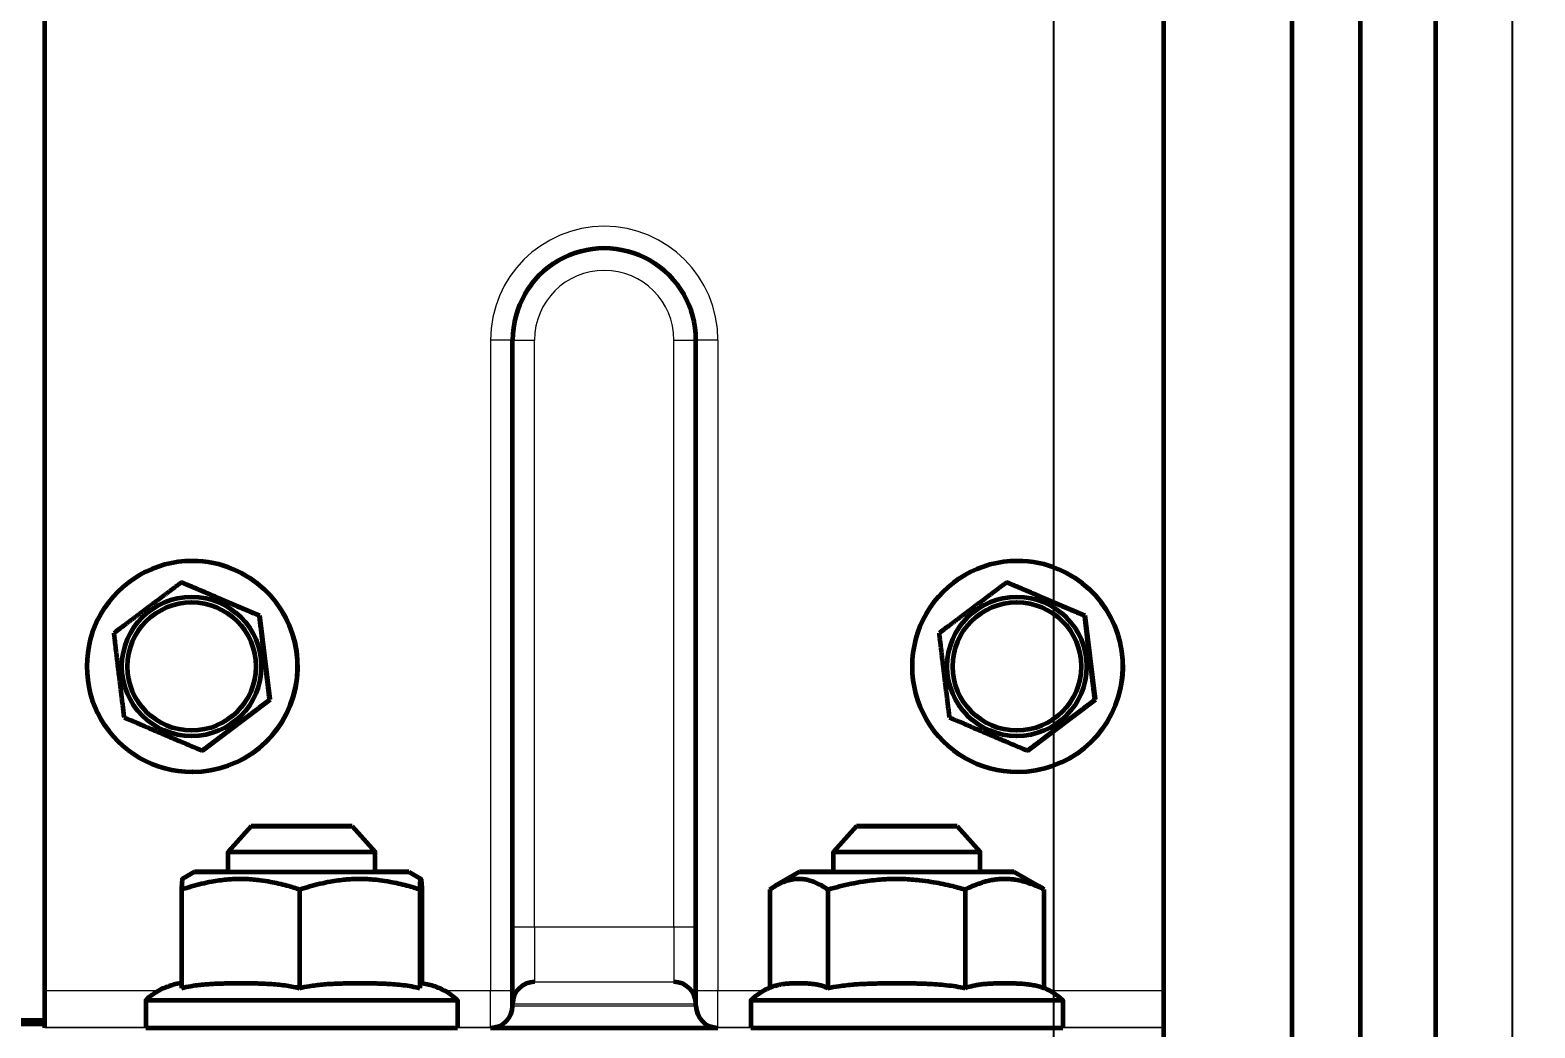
# Model space of a CAD drawing. Header units: millimetres. Extents: x 0 to 840, y 0 to 594.
# Drawn here: x 228.48 to 233.95, y 414.71 to 418.34 of the extents above; entities that cross this region are included whole.
import ezdxf

# ---------------------------------------------------------------- set-up
doc = ezdxf.new("R2010")
doc.units = ezdxf.units.MM
doc.linetypes.add('K5LT_BASIC', pattern=[0])
doc.linetypes.add('K5LT_THIN', pattern=[0])
doc.layers.add('Системный слой', color=7, linetype='Continuous')
doc.styles.add('KDIMTEXTSTYLE', font='GOST_AU.SHX', dxfattribs={"width": 0.96, "oblique": 15, "height": 5})
doc.dimstyles.new('KDIMSTYLE (0.07)', dxfattribs={"dimtxt": 5, "dimasz": 1, "dimexe": 2, "dimexo": 0, "dimgap": 1, "dimtad": 1, "dimlfac": 15, "dimtxsty": 'KDIMTEXTSTYLE', "dimsah": 1, "dimcen": 0, "dimdle": 1, "dimadec": 0, "dimazin": 0, "dimtfac": 0.667, "dimtmove": 0, "dimatfit": 3, "dimfxl": 1, "dimtvp": 1, "dimtolj": 1, "dimtzin": 0, "dimarcsym": 0})

# ---------------------------------------------------------------- blocks, each defined once
blk = doc.blocks.new('KDIMARROW_01')
at = {"layer": 'Системный слой'}
blk.add_hatch(color=0, dxfattribs=at).paths.add_polyline_path([(0, 0), (-5, 0.6583), (-4.5, 0), (-5, -0.6583)])
at = {"layer": 'Системный слой', "color": 0, "linetype": 'K5LT_THIN', "lineweight": 18}
for p, q in [((-4.5, 0), (-5, 0.6583)), ((-5, 0.6583), (0, 0)), ((0, 0), (-5, -0.6583)), ((-5, -0.6583), (-4.5, 0)), ((0, 0), (-1, 0))]:
    blk.add_line(p, q, dxfattribs=at)
blk = doc.blocks.new('KDIMARROW_02')
at = {"layer": 'Системный слой'}
blk.add_hatch(color=0, dxfattribs=at).paths.add_polyline_path([(4.5, 0), (5, 0.6583), (0, 0), (5, -0.6583)])
at = {"layer": 'Системный слой', "color": 0, "linetype": 'K5LT_THIN', "lineweight": 18}
for p, q in [((5, 0.6583), (0, 0)), ((4.5, 0), (5, 0.6583)), ((0, 0), (-1, 0)), ((0, 0), (5, -0.6583)), ((0, 0), (7, 0)), ((5, -0.6583), (4.5, 0))]:
    blk.add_line(p, q, dxfattribs=at)

msp = doc.modelspace()

# ---------------------------------------------------------------- linework, layer by layer
at = {"layer": 'Системный слой', "color": 5, "linetype": 'K5LT_BASIC', "lineweight": 60, "true_color": 0x0000ff}
for p, q in [((233.06929, 445.75139), (233.06929, 413.77201)), ((233.31772, 445.75139), (233.31772, 413.77201)), ((233.59245, 413.73968), (233.59245, 445.75139)), ((228.53595, 414.84445), (228.53595, 419.55763)), ((232.60262, 419.55763), (232.60262, 414.84445)), ((230.23595, 415.07775), (230.23595, 417.21108)), ((230.90262, 415.07775), (230.90262, 417.21108)), ((229.0719, 416.40763), (229.07144, 416.40763)), ((232.0719, 416.40763), (232.07144, 416.40763)), ((229.03422, 416.32996), (229.03234, 416.32996)), ((229.31753, 416.20936), (229.03422, 416.32996)), ((232.03422, 416.32996), (232.03234, 416.32996)), ((232.31753, 416.20936), (232.03422, 416.32996)), ((229.31753, 416.20936), (229.31565, 416.20936)), ((229.35475, 415.9037), (229.31753, 416.20936)), ((232.31753, 416.20936), (232.31565, 416.20936)), ((232.35475, 415.9037), (232.31753, 416.20936)), ((229.10866, 415.71864), (229.35475, 415.9037)), ((229.35475, 415.9037), (229.35287, 415.9037)), ((232.10866, 415.71864), (232.35475, 415.9037)), ((232.35475, 415.9037), (232.35287, 415.9037)), ((229.10866, 415.71864), (229.10678, 415.71864)), ((232.10866, 415.71864), (232.10678, 415.71864)), ((229.0719, 415.64097), (229.07144, 415.64097)), ((232.0719, 415.64097), (232.07144, 415.64097)), ((229.28595, 415.44411), (229.20262, 415.35077)), ((229.65262, 415.44411), (229.73595, 415.35077)), ((231.48595, 415.44411), (231.40262, 415.35077)), ((231.85262, 415.44411), (231.93595, 415.35077)), ((229.20262, 415.2774), (229.20262, 415.35077)), ((229.73595, 415.2774), (229.73595, 415.35077)), ((231.40262, 415.2774), (231.40262, 415.35077)), ((231.93595, 415.2774), (231.93595, 415.35077)), ((229.07929, 415.27744), (229.03591, 415.2524)), ((229.85929, 415.27744), (229.90267, 415.25239)), ((231.27929, 415.27744), (231.19086, 415.22639)), ((232.05929, 415.27744), (232.14739, 415.22657)), ((229.03227, 415.21362), (229.03227, 414.85507)), ((229.46182, 415.21351), (229.46182, 414.85496)), ((229.89884, 415.21361), (229.89884, 414.85506)), ((229.9063, 415.21382), (229.9063, 414.8727)), ((231.17079, 415.21374), (231.17079, 414.85598)), ((231.38253, 415.21355), (231.38253, 414.855)), ((231.88102, 415.21353), (231.88102, 414.85498)), ((232.16778, 415.2137), (232.16778, 414.85515)), ((230.23595, 414.79763), (230.23595, 415.07775)), ((230.90262, 414.79763), (230.90262, 415.07775)), ((230.31595, 414.8773), (230.31595, 414.87763)), ((230.82262, 414.8773), (230.82262, 414.87763)), ((228.53595, 414.71106), (228.53595, 414.84445)), ((232.60262, 414.84445), (232.60262, 414.71106)), ((228.90262, 414.81077), (228.90262, 414.71077)), ((230.03595, 414.81077), (230.03595, 414.71077)), ((230.23595, 414.79064), (230.23595, 414.7973)), ((230.90262, 414.79064), (230.90262, 414.7973)), ((231.10262, 414.81077), (231.10262, 414.71077)), ((232.23595, 414.81077), (232.23595, 414.71077)), ((148.73595, 414.73771), (228.53595, 414.73771)), ((148.73595, 414.72526), (228.53595, 414.72526)), ((228.53595, 414.71017), (228.53595, 414.71106)), ((230.15595, 414.71106), (230.15595, 414.71064)), ((230.98262, 414.71106), (230.98262, 414.71064)), ((232.60262, 414.71106), (232.60262, 414.71017)), ((232.60262, 414.71017), (232.60262, 413.61684))]:
    msp.add_line(p, q, dxfattribs=at)
at = {"layer": 'Системный слой', "color": 7, "linetype": 'K5LT_THIN', "lineweight": 18}
for p, q in [((230.15595, 417.21112), (230.15595, 414.84445)), ((230.31595, 415.07772), (230.31595, 417.21105)), ((230.82262, 415.07772), (230.82262, 417.21105)), ((230.98262, 417.21112), (230.98262, 414.84445)), ((230.31595, 415.07772), (230.82262, 415.07772)), ((230.31595, 415.07772), (230.31595, 414.87763)), ((230.82262, 415.07772), (230.82262, 414.87763)), ((230.31595, 414.87763), (230.82262, 414.87763)), ((228.94764, 414.84445), (228.53595, 414.84445)), ((230.15595, 414.84445), (229.99093, 414.84445)), ((230.15595, 414.71106), (230.15595, 414.84445)), ((230.98262, 414.71106), (230.98262, 414.84445)), ((231.14764, 414.84445), (230.98262, 414.84445)), ((232.60262, 414.84445), (232.19093, 414.84445)), ((228.90262, 414.71106), (228.53595, 414.71106)), ((232.60262, 414.71017), (228.53595, 414.71017)), ((230.15595, 414.71106), (230.03595, 414.71106)), ((231.10262, 414.71106), (230.98262, 414.71106)), ((232.60262, 414.71106), (232.23595, 414.71106))]:
    msp.add_line(p, q, dxfattribs=at)
for centre, major_axis, ratio, start_param, end_param in [((230.56929, 417.21112), (-0.41333, 0), 0.9999999, 3.1415927, 6.2831853), ((230.56929, 417.21105), (-0.25333, 0), 0.9999999, 3.1415927, 6.2831853), ((230.15595, 417.21108), (-0.08, 0), 0.000411, 3.1415927, 4.712389), ((230.31595, 417.21108), (0.08, 0), 0.000411, 3.1415927, 4.712389), ((230.82262, 417.21108), (0.08, 0), 0.000411, 4.712389, 6.2831853), ((230.98262, 417.21108), (-0.08, 0), 0.000411, 4.712389, 6.2831853), ((230.31595, 415.07775), (0.08, 0), 0.000411, 3.1415927, 4.712389), ((230.82262, 415.07775), (0.08, 0), 0.000411, 4.712389, 6.2831853), ((230.56929, 414.8773), (-0.25333, 0), 0.000411, 0, 3.1415927), ((230.15595, 414.84442), (-0.08, 0), 0.000411, 3.1415927, 4.712389), ((230.98262, 414.84442), (-0.08, 0), 0.000411, 4.712389, 6.2831853), ((230.56929, 414.7973), (-0.33333, 0), 0.000411, 0, 3.1415927), ((230.56929, 414.79064), (0.33333, 0), 0.000411, 3.1415927, 6.2831853)]:
    msp.add_ellipse(centre, major_axis=major_axis, ratio=ratio, start_param=start_param, end_param=end_param, dxfattribs=at)
at = {"layer": 'Системный слой', "color": 5, "linetype": 'K5LT_BASIC', "lineweight": 60, "true_color": 0x0000ff}
for centre, major_axis, ratio, start_param, end_param in [((230.56929, 417.21108), (0.33333, 0), 0.9999999, 0, 3.1415927), ((229.07144, 416.0243), (0, 0.38333), 0.9999619, 0, 3.1415927), ((229.07144, 416.0243), (0, 0.38333), 0.9999619, 5.8807575, 6.2831853), ((229.0719, 416.0243), (0, 0.38333), 0.9999619, 5.8807575, 6.2831853), ((232.07144, 416.0243), (0, 0.38333), 0.9999619, 0, 3.1415927), ((232.07144, 416.0243), (0, 0.38333), 0.9999619, 5.8807575, 6.2831853), ((232.0719, 416.0243), (0, 0.38333), 0.9999619, 5.8807575, 6.2831853), ((229.07144, 416.0243), (0, 0.38333), 0.9999619, 3.1415927, 5.8807575), ((229.0719, 416.0243), (0, 0.38333), 0.9999619, 3.1415927, 5.8807575), ((232.07144, 416.0243), (0, 0.38333), 0.9999619, 3.1415927, 5.8807575), ((232.0719, 416.0243), (0, 0.38333), 0.9999619, 3.1415927, 5.8807575), ((229.46929, 415.44411), (0.18333, 0), 0.000411, 3.1412256, 5.8012175), ((229.46929, 415.44411), (0.18333, 0), 0.000411, 0.000367, 3.1412256), ((229.46929, 415.44411), (0.18333, 0), 0.000411, 5.8012175, 6.2835523), ((231.66929, 415.44411), (-0.18333, 0), 0.000411, 6.2828183, 9.425145), ((231.66929, 415.44411), (-0.18333, 0), 0.000411, -0.3745564, -0.000367), ((231.66929, 415.44411), (-0.18333, 0), 0.000411, 3.1419597, 5.9086289), ((229.46929, 415.35077), (0.26667, 0), 0.000411, 3.1412256, 3.1415927), ((229.46929, 415.35077), (0.26667, 0), 0.000411, 3.1415927, 5.8012175), ((229.46929, 415.35077), (0.26667, 0), 0.000411, 5.8012175, 6.2831853), ((229.46929, 415.35077), (0.26667, 0), 0.000411, 0, 0.000367), ((231.66929, 415.35077), (-0.26667, 0), 0.000411, 6.2828183, 6.2831853), ((231.66929, 415.35077), (-0.26667, 0), 0.000411, 0, 3.1415927), ((231.66929, 415.35077), (-0.26667, 0), 0.000411, 3.1415927, 3.1419597), ((229.46929, 415.27744), (-0.39, 0), 0.000411, 6.2824734, 9.4254899), ((229.46929, 415.27744), (-0.39, 0), 0.000411, -0.8178923, -0.000712), ((229.46929, 415.27744), (0.28833, 0), 0.000411, 2.7514518, 3.1420037), ((229.46929, 415.27744), (0.28833, 0), 0.000411, 3.1420037, 5.2210697), ((229.46929, 415.27744), (0.28833, 0), 0.000411, 5.2210697, 6.2827743), ((229.46929, 415.27744), (-0.39, 0), 0.000411, 3.1423046, 3.959485), ((229.46929, 415.27744), (0.28833, 0), 0.000411, 6.2827743, 6.6733262), ((231.66929, 415.27744), (0.39, 0), 0.000411, 3.1408807, 6.2838973), ((231.66929, 415.27744), (0.39, 0), 0.000411, -3.959485, -3.1423046), ((231.66929, 415.27744), (-0.28833, 0), 0.000411, 5.8930444, 6.2835966), ((231.66929, 415.27744), (-0.28833, 0), 0.000411, 0.0004113, 0.436929), ((231.66929, 415.27744), (-0.28833, 0), 0.000411, 0.436929, 3.1411816), ((231.66929, 415.27744), (0.39, 0), 0.000411, 0.436929, 0.8178923), ((231.66929, 415.27744), (-0.28833, 0), 0.000411, 3.1411816, 3.5317336), ((231.66929, 415.27744), (0.39, 0), 0.000411, 0.000712, 0.436929), ((230.31595, 414.7973), (-0.08, 0), 0.9999999, 4.712389, 6.2831853), ((230.82262, 414.7973), (0.08, 0), 0.9999999, 0, 1.5707963), ((229.46929, 414.81077), (-0.56667, 0), 0.000411, 6.2827577, 6.2831853), ((229.46929, 414.81077), (-0.56667, 0), 0.000411, 0, 0.5086807), ((229.46929, 414.81077), (-0.56667, 0), 0.000411, 0.5086807, 3.1415927), ((229.46929, 414.81077), (-0.56667, 0), 0.000411, 3.1415927, 3.1420203), ((230.15595, 414.79064), (0.08, 0), 0.9999999, 4.712389, 6.2831853), ((230.98262, 414.79064), (-0.08, 0), 0.9999999, 0, 1.5707963), ((231.66929, 414.81077), (-0.56667, 0), 0.000411, 6.2827577, 6.2831853), ((231.66929, 414.81077), (-0.56667, 0), 0.000411, 0, 3.1415927), ((231.66929, 414.81077), (-0.56667, 0), 0.000411, 3.1415927, 3.1420203), ((229.46929, 414.71077), (-0.56667, 0), 0.000411, 0, 0.5086807), ((229.46929, 414.71077), (-0.56667, 0), 0.000411, 0.5086807, 3.1415927), ((230.56929, 414.71064), (0.41333, 0), 0.000411, 3.1415927, 6.2831853), ((231.66929, 414.71077), (-0.56667, 0), 0.000411, 0, 3.1415927)]:
    msp.add_ellipse(centre, major_axis=major_axis, ratio=ratio, start_param=start_param, end_param=end_param, dxfattribs=at)
for centre, major_axis, ratio in [((229.06929, 416.0243), (0, 0.25333), 0.9999619), ((229.06929, 416.0243), (-0.23333, 0), 0.9999999), ((232.06929, 416.0243), (0, 0.25333), 0.9999619), ((232.06929, 416.0243), (-0.23333, 0), 0.9999999)]:
    msp.add_ellipse(centre, major_axis=major_axis, ratio=ratio, dxfattribs=at)
for points, knots in [([(229.03234, 416.32996), (229.03007, 416.32826), (229.02698, 416.32594), (229.02308, 416.32302), (229.02069, 416.32122), (229.01849, 416.31958), (229.01571, 416.31749), (229.01214, 416.31481), (229.00738, 416.31125), (229.00201, 416.30722), (228.99586, 416.3026), (228.9888, 416.2973), (228.98223, 416.29237), (228.9764, 416.288), (228.96987, 416.2831), (228.96098, 416.27642), (228.95161, 416.26939), (228.94267, 416.26267), (228.93449, 416.25652), (228.92514, 416.2495), (228.91368, 416.24089), (228.90264, 416.23258), (228.89211, 416.22466), (228.88387, 416.21846), (228.87547, 416.21213), (228.86687, 416.20566), (228.85815, 416.19909), (228.84934, 416.19246), (228.84047, 416.18578), (228.83153, 416.17904), (228.81947, 416.16995), (228.80432, 416.15853), (228.79228, 416.14944), (228.78625, 416.1449)], [0, 0, 0, 0, 0.0283077, 0.0385454, 0.0484376, 0.0579819, 0.0657177, 0.0828021, 0.1021759, 0.1243243, 0.1488641, 0.177712, 0.210787, 0.2290358, 0.2486532, 0.2901572, 0.3368212, 0.3617545, 0.3979225, 0.4353233, 0.474119, 0.5355355, 0.5679256, 0.6007297, 0.6346196, 0.6692217, 0.7045726, 0.7401289, 0.7762371, 0.8125949, 0.8495524, 0.9242691, 1, 1, 1, 1]), ([(229.17379, 416.26966), (229.16689, 416.2726), (229.15775, 416.27649), (229.14638, 416.28134), (229.13967, 416.28419), (229.13303, 416.28702), (229.1265, 416.28981), (229.12004, 416.29256), (229.11164, 416.29614), (229.10341, 416.29964), (229.09537, 416.30307), (229.08649, 416.30686), (229.0772, 416.31082), (229.06468, 416.31616), (229.05052, 416.3222), (229.03884, 416.32719), (229.03234, 416.32996)], [0, 0, 0, 0, 0.1436366, 0.1907054, 0.2376479, 0.2840064, 0.3298888, 0.3749571, 0.4197551, 0.5068956, 0.5488336, 0.5901631, 0.6955198, 0.7467874, 0.8583504, 1, 1, 1, 1]), ([(232.03234, 416.32996), (232.03007, 416.32826), (232.02698, 416.32594), (232.02308, 416.32302), (232.02069, 416.32122), (232.01849, 416.31958), (232.01571, 416.31749), (232.01214, 416.31481), (232.00738, 416.31125), (232.00201, 416.30722), (231.99586, 416.3026), (231.9888, 416.2973), (231.98223, 416.29237), (231.9764, 416.288), (231.96987, 416.2831), (231.96098, 416.27642), (231.95161, 416.26939), (231.94267, 416.26267), (231.93449, 416.25652), (231.92514, 416.2495), (231.91368, 416.24089), (231.90264, 416.23258), (231.89211, 416.22466), (231.88387, 416.21846), (231.87547, 416.21213), (231.86687, 416.20566), (231.85815, 416.19909), (231.84934, 416.19246), (231.84047, 416.18578), (231.83153, 416.17904), (231.81947, 416.16995), (231.80432, 416.15853), (231.79228, 416.14944), (231.78625, 416.1449)], [0, 0, 0, 0, 0.0283077, 0.0385454, 0.0484376, 0.0579819, 0.0657177, 0.0828021, 0.1021759, 0.1243243, 0.1488641, 0.177712, 0.210787, 0.2290358, 0.2486532, 0.2901572, 0.3368212, 0.3617545, 0.3979225, 0.4353233, 0.474119, 0.5355355, 0.5679256, 0.6007297, 0.6346196, 0.6692217, 0.7045726, 0.7401289, 0.7762371, 0.8125949, 0.8495524, 0.9242691, 1, 1, 1, 1]), ([(232.17379, 416.26966), (232.16689, 416.2726), (232.15775, 416.27649), (232.14638, 416.28134), (232.13967, 416.28419), (232.13303, 416.28702), (232.1265, 416.28981), (232.12004, 416.29256), (232.11164, 416.29614), (232.10341, 416.29964), (232.09537, 416.30307), (232.08649, 416.30686), (232.0772, 416.31082), (232.06468, 416.31616), (232.05052, 416.3222), (232.03884, 416.32719), (232.03234, 416.32996)], [0, 0, 0, 0, 0.1436366, 0.1907054, 0.2376479, 0.2840064, 0.3298888, 0.3749571, 0.4197551, 0.5068956, 0.5488336, 0.5901631, 0.6955198, 0.7467874, 0.8583504, 1, 1, 1, 1]), ([(229.17379, 416.26966), (229.1784, 416.2677), (229.1853, 416.26477), (229.19444, 416.26088), (229.20344, 416.25705), (229.21234, 416.25326), (229.22113, 416.24952), (229.2276, 416.24677), (229.23602, 416.24319), (229.24428, 416.23968), (229.25234, 416.23625), (229.26126, 416.23247), (229.27058, 416.22851), (229.28316, 416.22316), (229.29738, 416.21712), (229.30912, 416.21214), (229.31565, 416.20936)], [0, 0, 0, 0, 0.0960607, 0.1436366, 0.1907054, 0.2840064, 0.3298888, 0.3749571, 0.4197551, 0.5068956, 0.5488336, 0.5901631, 0.6955198, 0.7467874, 0.8583504, 1, 1, 1, 1]), ([(232.17379, 416.26966), (232.1784, 416.2677), (232.1853, 416.26477), (232.19444, 416.26088), (232.20344, 416.25705), (232.21234, 416.25326), (232.22113, 416.24952), (232.2276, 416.24677), (232.23602, 416.24319), (232.24428, 416.23968), (232.25234, 416.23625), (232.26126, 416.23247), (232.27058, 416.22851), (232.28316, 416.22316), (232.29738, 416.21712), (232.30912, 416.21214), (232.31565, 416.20936)], [0, 0, 0, 0, 0.0960607, 0.1436366, 0.1907054, 0.2840064, 0.3298888, 0.3749571, 0.4197551, 0.5068956, 0.5488336, 0.5901631, 0.6955198, 0.7467874, 0.8583504, 1, 1, 1, 1]), ([(229.35287, 415.9037), (229.35257, 415.90613), (229.35195, 415.91109), (229.351, 415.91875), (229.34999, 415.9269), (229.34891, 415.93561), (229.34796, 415.94332), (229.34714, 415.94992), (229.34648, 415.95528), (229.34562, 415.96223), (229.34449, 415.97141), (229.34299, 415.98355), (229.34136, 415.99681), (229.33968, 416.01053), (229.33804, 416.02387), (229.33642, 416.03711), (229.33489, 416.04965), (229.33347, 416.0613), (229.33217, 416.072), (229.33093, 416.08222), (229.32971, 416.09233), (229.32847, 416.10258), (229.32721, 416.11301), (229.32594, 416.12354), (229.32466, 416.13414), (229.32338, 416.14478), (229.3221, 416.15548), (229.32037, 416.16985), (229.31865, 416.18424), (229.31694, 416.1986), (229.31608, 416.20578), (229.31565, 416.20936)], [0, 0, 0, 0, 0.0244244, 0.0498618, 0.076814, 0.1058071, 0.1366491, 0.1532587, 0.1711653, 0.1896229, 0.2218063, 0.2614123, 0.3086064, 0.3511487, 0.3949265, 0.437995, 0.4793366, 0.5162968, 0.5506366, 0.5828041, 0.61525, 0.6485021, 0.6822826, 0.716584, 0.751036, 0.7858838, 0.8208814, 0.856299, 0.9277262, 0.9638859, 1, 1, 1, 1]), ([(232.35287, 415.9037), (232.35257, 415.90613), (232.35195, 415.91109), (232.351, 415.91875), (232.34999, 415.9269), (232.34891, 415.93561), (232.34796, 415.94332), (232.34714, 415.94992), (232.34648, 415.95528), (232.34562, 415.96223), (232.34449, 415.97141), (232.34299, 415.98355), (232.34136, 415.99681), (232.33968, 416.01053), (232.33804, 416.02387), (232.33642, 416.03711), (232.33489, 416.04965), (232.33347, 416.0613), (232.33217, 416.072), (232.33093, 416.08222), (232.32971, 416.09233), (232.32847, 416.10258), (232.32721, 416.11301), (232.32594, 416.12354), (232.32466, 416.13414), (232.32338, 416.14478), (232.3221, 416.15548), (232.32037, 416.16985), (232.31865, 416.18424), (232.31694, 416.1986), (232.31608, 416.20578), (232.31565, 416.20936)], [0, 0, 0, 0, 0.0244244, 0.0498618, 0.076814, 0.1058071, 0.1366491, 0.1532587, 0.1711653, 0.1896229, 0.2218063, 0.2614123, 0.3086064, 0.3511487, 0.3949265, 0.437995, 0.4793366, 0.5162968, 0.5506366, 0.5828041, 0.61525, 0.6485021, 0.6822826, 0.716584, 0.751036, 0.7858838, 0.8208814, 0.856299, 0.9277262, 0.9638859, 1, 1, 1, 1]), ([(228.78625, 416.1449), (228.78654, 416.14247), (228.78713, 416.13751), (228.78805, 416.12985), (228.78902, 416.1217), (228.79006, 416.11299), (228.79098, 416.10528), (228.79178, 416.09868), (228.79242, 416.09332), (228.79325, 416.08637), (228.79435, 416.07719), (228.79582, 416.06505), (228.79741, 416.05179), (228.79907, 416.03806), (228.80068, 416.02473), (228.80229, 416.01149), (228.80381, 415.99895), (228.80523, 415.9873), (228.80654, 415.9766), (228.80779, 415.96638), (228.80902, 415.95627), (228.81028, 415.94602), (228.81156, 415.93559), (228.81285, 415.92506), (228.81416, 415.91446), (228.81547, 415.90382), (228.81679, 415.89312), (228.81857, 415.87875), (228.82035, 415.86436), (228.82213, 415.85), (228.82302, 415.84282), (228.82347, 415.83924)], [0, 0, 0, 0, 0.0244244, 0.0498618, 0.076814, 0.1058071, 0.1366491, 0.1532587, 0.1711653, 0.1896229, 0.2218063, 0.2614123, 0.3086064, 0.3511487, 0.3949265, 0.437995, 0.4793366, 0.5162968, 0.5506366, 0.5828041, 0.61525, 0.6485021, 0.6822826, 0.716584, 0.751036, 0.7858838, 0.8208814, 0.856299, 0.9277262, 0.9638859, 1, 1, 1, 1]), ([(231.78625, 416.1449), (231.78654, 416.14247), (231.78713, 416.13751), (231.78805, 416.12985), (231.78902, 416.1217), (231.79006, 416.11299), (231.79098, 416.10528), (231.79178, 416.09868), (231.79242, 416.09332), (231.79325, 416.08637), (231.79435, 416.07719), (231.79582, 416.06505), (231.79741, 416.05179), (231.79907, 416.03806), (231.80068, 416.02473), (231.80229, 416.01149), (231.80381, 415.99895), (231.80523, 415.9873), (231.80654, 415.9766), (231.80779, 415.96638), (231.80902, 415.95627), (231.81028, 415.94602), (231.81156, 415.93559), (231.81285, 415.92506), (231.81416, 415.91446), (231.81547, 415.90382), (231.81679, 415.89312), (231.81857, 415.87875), (231.82035, 415.86436), (231.82213, 415.85), (231.82302, 415.84282), (231.82347, 415.83924)], [0, 0, 0, 0, 0.0244244, 0.0498618, 0.076814, 0.1058071, 0.1366491, 0.1532587, 0.1711653, 0.1896229, 0.2218063, 0.2614123, 0.3086064, 0.3511487, 0.3949265, 0.437995, 0.4793366, 0.5162968, 0.5506366, 0.5828041, 0.61525, 0.6485021, 0.6822826, 0.716584, 0.751036, 0.7858838, 0.8208814, 0.856299, 0.9277262, 0.9638859, 1, 1, 1, 1]), ([(229.10678, 415.71864), (229.10903, 415.72034), (229.11211, 415.72266), (229.11599, 415.72558), (229.11837, 415.72738), (229.12055, 415.72902), (229.12331, 415.7311), (229.12687, 415.73379), (229.1316, 415.73735), (229.13694, 415.74138), (229.14306, 415.746), (229.15009, 415.7513), (229.15663, 415.75623), (229.16244, 415.7606), (229.16894, 415.7655), (229.17582, 415.77068), (229.18309, 415.77616), (229.18901, 415.78061), (229.19607, 415.78593), (229.20424, 415.79208), (229.21609, 415.801), (229.23024, 415.81164), (229.24402, 415.822), (229.25485, 415.83014), (229.26327, 415.83647), (229.27189, 415.84294), (229.28063, 415.84951), (229.28947, 415.85614), (229.29837, 415.86282), (229.30735, 415.86956), (229.31946, 415.87865), (229.33469, 415.89007), (229.34681, 415.89916), (229.35287, 415.9037)], [0, 0, 0, 0, 0.0283077, 0.0385454, 0.0484376, 0.0579819, 0.0657177, 0.0828021, 0.1021759, 0.1243243, 0.1488641, 0.177712, 0.210787, 0.2290358, 0.2486532, 0.2901572, 0.3126413, 0.3368212, 0.3617545, 0.3979225, 0.4353233, 0.5044558, 0.5679256, 0.6007297, 0.6346196, 0.6692217, 0.7045726, 0.7401289, 0.7762371, 0.8125949, 0.8495524, 0.9242691, 1, 1, 1, 1]), ([(232.10678, 415.71864), (232.10903, 415.72034), (232.11211, 415.72266), (232.11599, 415.72558), (232.11837, 415.72738), (232.12055, 415.72902), (232.12331, 415.7311), (232.12687, 415.73379), (232.1316, 415.73735), (232.13694, 415.74138), (232.14306, 415.746), (232.15009, 415.7513), (232.15663, 415.75623), (232.16244, 415.7606), (232.16894, 415.7655), (232.17582, 415.77068), (232.18309, 415.77616), (232.18901, 415.78061), (232.19607, 415.78593), (232.20424, 415.79208), (232.21609, 415.801), (232.23024, 415.81164), (232.24402, 415.822), (232.25485, 415.83014), (232.26327, 415.83647), (232.27189, 415.84294), (232.28063, 415.84951), (232.28947, 415.85614), (232.29837, 415.86282), (232.30735, 415.86956), (232.31946, 415.87865), (232.33469, 415.89007), (232.34681, 415.89916), (232.35287, 415.9037)], [0, 0, 0, 0, 0.0283077, 0.0385454, 0.0484376, 0.0579819, 0.0657177, 0.0828021, 0.1021759, 0.1243243, 0.1488641, 0.177712, 0.210787, 0.2290358, 0.2486532, 0.2901572, 0.3126413, 0.3368212, 0.3617545, 0.3979225, 0.4353233, 0.5044558, 0.5679256, 0.6007297, 0.6346196, 0.6692217, 0.7045726, 0.7401289, 0.7762371, 0.8125949, 0.8495524, 0.9242691, 1, 1, 1, 1]), ([(228.82347, 415.83924), (228.82931, 415.83674), (228.83857, 415.83279), (228.85639, 415.82519), (228.87095, 415.81898), (228.88472, 415.8131), (228.8928, 415.80966), (228.90148, 415.80596), (228.91226, 415.80136), (228.92485, 415.796), (228.93897, 415.78998), (228.95166, 415.78458), (228.96257, 415.77993), (228.97396, 415.77509), (228.98465, 415.77054), (228.99491, 415.76617), (229.00243, 415.76297), (229.00985, 415.75982), (229.01713, 415.75672), (229.02426, 415.75369), (229.03572, 415.74882), (229.04727, 415.74391), (229.05993, 415.73853), (229.06923, 415.73458), (229.07936, 415.73028), (229.08824, 415.72651), (229.09737, 415.72263), (229.10317, 415.72017), (229.10678, 415.71864)], [0, 0, 0, 0, 0.0637266, 0.1005475, 0.19202, 0.2194195, 0.2468776, 0.2775102, 0.3112057, 0.3604064, 0.4096962, 0.4590983, 0.4929606, 0.5235454, 0.5778629, 0.6043969, 0.6306727, 0.6564801, 0.6820713, 0.7069533, 0.7313918, 0.8026879, 0.8290032, 0.8657106, 0.9016918, 0.9372579, 0.9609064, 1, 1, 1, 1]), ([(231.82347, 415.83924), (231.82931, 415.83674), (231.83857, 415.83279), (231.85639, 415.82519), (231.87095, 415.81898), (231.88472, 415.8131), (231.8928, 415.80966), (231.90148, 415.80596), (231.91226, 415.80136), (231.92485, 415.796), (231.93897, 415.78998), (231.95166, 415.78458), (231.96257, 415.77993), (231.97396, 415.77509), (231.98465, 415.77054), (231.99491, 415.76617), (232.00243, 415.76297), (232.00985, 415.75982), (232.01713, 415.75672), (232.02426, 415.75369), (232.03572, 415.74882), (232.04727, 415.74391), (232.05993, 415.73853), (232.06923, 415.73458), (232.07936, 415.73028), (232.08824, 415.72651), (232.09737, 415.72263), (232.10317, 415.72017), (232.10678, 415.71864)], [0, 0, 0, 0, 0.0637266, 0.1005475, 0.19202, 0.2194195, 0.2468776, 0.2775102, 0.3112057, 0.3604064, 0.4096962, 0.4590983, 0.4929606, 0.5235454, 0.5778629, 0.6043969, 0.6306727, 0.6564801, 0.6820713, 0.7069533, 0.7313918, 0.8026879, 0.8290032, 0.8657106, 0.9016918, 0.9372579, 0.9609064, 1, 1, 1, 1]), ([(229.03591, 415.2524), (229.03574, 415.2523), (229.03543, 415.25164), (229.0349, 415.24907), (229.03426, 415.24394), (229.03335, 415.23303), (229.03267, 415.22139), (229.03227, 415.21362)], [0, 0, 0, 0, 1.0900424, 2.0360585, 3.4407724, 5.2830026, 8, 8, 8, 8]), ([(229.03227, 415.21362), (229.05644, 415.22174), (229.09297, 415.23248), (229.13912, 415.24226), (229.1692, 415.24707), (229.19488, 415.25001), (229.2195, 415.25176), (229.24387, 415.25245), (229.26878, 415.25203), (229.29385, 415.25047), (229.32289, 415.24738), (229.36356, 415.24089), (229.41137, 415.22955), (229.44646, 415.21868), (229.46182, 415.21351)], [0, 0, 0, 0, 2.5980148, 3.8811067, 4.839601, 5.7307499, 6.5424566, 7.3835984, 8.2452629, 9.1128452, 9.9747788, 11.253998, 13.3466084, 15, 15, 15, 15]), ([(229.46182, 415.21351), (229.48641, 415.22165), (229.52357, 415.2324), (229.57053, 415.24221), (229.60113, 415.24703), (229.62726, 415.24999), (229.65231, 415.25175), (229.6771, 415.25244), (229.70244, 415.25204), (229.72795, 415.25049), (229.75749, 415.24742), (229.79887, 415.24095), (229.84751, 415.22963), (229.88321, 415.21878), (229.89884, 415.21361)], [0, 0, 0, 0, 2.5980149, 3.8811069, 4.8396011, 5.73075, 6.5424567, 7.3835986, 8.2452631, 9.1128454, 9.974779, 11.2539982, 13.3466085, 15, 15, 15, 15]), ([(229.89884, 415.21361), (229.89931, 415.22272), (229.90002, 415.2346), (229.90097, 415.24531), (229.90158, 415.24979), (229.90215, 415.25212), (229.90248, 415.25251), (229.90267, 415.25239)], [0, 0, 0, 0, 3.0184544, 4.522343, 5.9534032, 6.7966467, 8, 8, 8, 8]), ([(229.90267, 415.25239), (229.90284, 415.2523), (229.90315, 415.25166), (229.90367, 415.24912), (229.90432, 415.24403), (229.90522, 415.23317), (229.9059, 415.22157), (229.9063, 415.21382)], [0, 0, 0, 0, 1.0727421, 2.0211267, 3.4293575, 5.2762001, 8, 8, 8, 8]), ([(231.19086, 415.22639), (231.2006, 415.23201), (231.21646, 415.2399), (231.2367, 415.2468), (231.25095, 415.2501), (231.26308, 415.25185), (231.2751, 415.25252), (231.28738, 415.2521), (231.29973, 415.25054), (231.31405, 415.24745), (231.3341, 415.24095), (231.35766, 415.2296), (231.37496, 415.21872), (231.38253, 415.21355)], [0, 0, 0, 0, 2.1678176, 3.5024725, 4.4231903, 5.2618299, 6.1308815, 7.0211366, 7.9175058, 8.8080389, 10.1297034, 12.2917479, 14, 14, 14, 14]), ([(231.38253, 415.21355), (231.41058, 415.22168), (231.45297, 415.23242), (231.50653, 415.24221), (231.54143, 415.24703), (231.57123, 415.24998), (231.59981, 415.25173), (231.62809, 415.25242), (231.657, 415.25201), (231.68609, 415.25046), (231.71979, 415.24737), (231.767, 415.24089), (231.82247, 415.22956), (231.86319, 415.2187), (231.88102, 415.21353)], [0, 0, 0, 0, 2.5980149, 3.8811068, 4.839601, 5.7307498, 6.5424565, 7.3835984, 8.2452629, 9.1128452, 9.9747789, 11.253998, 13.3466078, 15, 15, 15, 15]), ([(231.88102, 415.21353), (231.89907, 415.22263), (231.92645, 415.23452), (231.96054, 415.24449), (231.98126, 415.24874), (231.99808, 415.25107), (232.01406, 415.25228), (232.03056, 415.25244), (232.04727, 415.25146), (232.06674, 415.24902), (232.09139, 415.24392), (232.12618, 415.23306), (232.15236, 415.22146), (232.16778, 415.2137)], [0, 0, 0, 0, 2.7118616, 4.0629962, 4.9842036, 5.7213022, 6.4952183, 7.2909147, 8.1009361, 8.9085545, 10.1077655, 11.6804865, 14, 14, 14, 14]), ([(229.03227, 414.8727), (229.02653, 414.87198), (229.01384, 414.86988), (228.99211, 414.86438), (228.96755, 414.85522), (228.94212, 414.8419), (228.92046, 414.82682), (228.90782, 414.81577), (228.90262, 414.81077)], [0, 0, 0, 0, 1.070626, 2.3735065, 4.1368866, 5.9016656, 7.6671448, 9, 9, 9, 9]), ([(229.03227, 414.85507), (229.04357, 414.85796), (229.06257, 414.86192), (229.0894, 414.8659), (229.11267, 414.86843), (229.13613, 414.87024), (229.15976, 414.87148), (229.18358, 414.87228), (229.20759, 414.87275), (229.23169, 414.87298), (229.25305, 414.873), (229.27156, 414.87289), (229.29093, 414.87265), (229.31237, 414.8722), (229.33892, 414.87125), (229.36598, 414.8697), (229.39449, 414.86709), (229.42091, 414.86356), (229.44316, 414.85945), (229.45658, 414.85631), (229.46182, 414.85496)], [0, 0, 0, 0, 1.6819227, 2.8138781, 3.9532734, 5.0982323, 6.2495676, 7.4089195, 8.5771443, 9.7537797, 10.9260656, 11.6966053, 12.4571911, 13.7552668, 14.8275273, 16.3327341, 17.7099992, 19.003964, 20.2190144, 21, 21, 21, 21]), ([(229.46182, 414.85496), (229.47332, 414.85786), (229.49276, 414.86185), (229.5204, 414.86588), (229.54478, 414.86847), (229.56978, 414.87033), (229.59546, 414.8716), (229.62191, 414.87241), (229.64446, 414.87278), (229.66284, 414.87294), (229.67685, 414.87299), (229.69097, 414.87297), (229.70528, 414.87289), (229.71974, 414.87273), (229.73435, 414.87248), (229.74907, 414.87213), (229.76392, 414.87163), (229.78386, 414.87076), (229.80891, 414.86918), (229.83899, 414.8662), (229.86902, 414.86176), (229.88893, 414.85755), (229.89884, 414.85506)], [0, 0, 0, 0, 1.8423146, 3.0984224, 4.3835027, 5.6955319, 7.0410875, 8.427369, 9.8540607, 10.5830652, 11.3135387, 12.0529181, 12.8013396, 13.5614993, 14.3249834, 15.0986834, 15.8774353, 16.6626984, 18.2384224, 19.8242297, 21.4139043, 23, 23, 23, 23]), ([(229.89884, 414.85506), (229.89904, 414.85796), (229.89937, 414.86196), (229.89984, 414.866), (229.90026, 414.86859), (229.90068, 414.87046), (229.90112, 414.87173), (229.90157, 414.87255), (229.90196, 414.87292), (229.90233, 414.87312), (229.90255, 414.87314), (229.90269, 414.87313)], [0, 0, 0, 0, 1.8622999, 3.132034, 4.4310547, 5.7573167, 7.1174688, 8.5187886, 9.9609571, 10.6978699, 12, 12, 12, 12]), ([(229.90269, 414.87313), (229.91022, 414.8723), (229.92528, 414.86988), (229.94927, 414.86351), (229.97425, 414.85375), (229.99948, 414.84003), (230.01994, 414.82531), (230.03161, 414.81496), (230.03595, 414.81077)], [0, 0, 0, 0, 1.3665434, 2.7467835, 4.4676064, 6.1896015, 7.9122205, 9, 9, 9, 9]), ([(231.19077, 414.86347), (231.19549, 414.865), (231.2042, 414.8673), (231.21701, 414.86965), (231.22929, 414.87118), (231.24191, 414.87218), (231.25267, 414.87268), (231.26147, 414.87292), (231.26819, 414.87303), (231.27497, 414.87307), (231.28182, 414.87305), (231.28875, 414.87296), (231.29575, 414.87279), (231.30283, 414.87253), (231.30996, 414.87216), (231.31958, 414.87149), (231.33168, 414.87025), (231.34624, 414.86784), (231.35838, 414.86477), (231.3705, 414.86066), (231.37773, 414.8575), (231.38253, 414.855)], [0, 0, 0, 0, 1.6361364, 3.0107171, 4.4126595, 5.8582415, 7.3433904, 8.1021414, 8.8728433, 9.6450983, 10.4267686, 11.2179982, 12.0216374, 12.8287911, 13.6467452, 14.47004, 16.1315684, 17.8030193, 19.4827443, 20.323183, 22, 22, 22, 22]), ([(231.38253, 414.855), (231.39565, 414.85789), (231.41782, 414.86188), (231.44935, 414.8659), (231.47241, 414.86805), (231.49602, 414.86975), (231.52026, 414.87104), (231.54997, 414.87205), (231.5753, 414.87256), (231.59601, 414.8728), (231.61183, 414.87292), (231.6278, 414.87297), (231.64391, 414.87295), (231.66024, 414.87286), (231.67673, 414.8727), (231.69339, 414.87245), (231.71018, 414.87209), (231.72712, 414.87159), (231.74987, 414.87071), (231.77844, 414.86913), (231.81275, 414.86614), (231.84701, 414.86169), (231.86972, 414.85748), (231.88102, 414.85498)], [0, 0, 0, 0, 1.9224149, 3.2331358, 4.5740889, 5.2571458, 6.6408945, 8.0677165, 9.5335919, 10.2824963, 11.0431965, 11.8054297, 12.576956, 13.3579175, 14.1511277, 14.9478068, 15.7551461, 16.5677568, 17.3871619, 19.031396, 20.6861518, 22.3449431, 24, 24, 24, 24]), ([(231.88102, 414.85498), (231.88857, 414.85788), (231.90132, 414.86188), (231.91946, 414.86591), (231.93546, 414.86851), (231.95186, 414.87037), (231.96871, 414.87164), (231.98607, 414.87245), (232.00086, 414.87283), (232.01293, 414.87299), (232.02211, 414.87304), (232.03138, 414.87303), (232.04077, 414.87295), (232.05026, 414.87279), (232.05984, 414.87255), (232.0695, 414.87219), (232.07925, 414.8717), (232.09233, 414.87083), (232.10877, 414.86926), (232.12851, 414.86628), (232.14821, 414.86184), (232.16128, 414.85764), (232.16778, 414.85515)], [0, 0, 0, 0, 1.8423143, 3.0984219, 4.3835019, 5.6955309, 7.0410863, 8.4273675, 9.8540591, 10.5830636, 11.313537, 12.0529164, 12.8013378, 13.5614976, 14.3249817, 15.0986818, 15.8774338, 16.662697, 18.2384213, 19.8242289, 21.4139039, 23, 23, 23, 23]), ([(231.19074, 414.86346), (231.18735, 414.86237), (231.17497, 414.85805), (231.15425, 414.84876), (231.12776, 414.83262), (231.11116, 414.819), (231.10262, 414.81077)], [0, 0, 0, 0, 0.7218862, 2.6581279, 4.5959216, 7, 7, 7, 7]), ([(232.16778, 414.85598), (232.1733, 414.85362), (232.18736, 414.84691), (232.21082, 414.83262), (232.22741, 414.819), (232.23595, 414.81077)], [0, 0, 0, 0, 1.3143201, 3.4055714, 6, 6, 6, 6])]:
    msp.add_open_spline(points, degree=3, knots=knots, dxfattribs=at)
for points in [[(231.17079, 415.21374), (231.17744, 415.21827), (231.18413, 415.2225), (231.19086, 415.22639)], [(232.16778, 415.2137), (232.16102, 415.21832), (232.15422, 415.22263), (232.14739, 415.22657)]]:
    msp.add_open_spline(points, degree=3, dxfattribs=at)

# ---------------------------------------------------------------- dimensions: what is measured, and where the dimension line sits
at = {"layer": 'Системный слой', "color": 7}
for base, p1, p2, text, override in [((64.40262, 377.82652), (233.86929, 421.15173), (64.40262, 421.15173), '\\H5.0;\\W0.965;\\Q15;\\H5.0;\\W0.965;\\Q15;\\Q15;B+50\\X\\H5.0;\\W0.965;\\Q15;\\Q15;ширина полотна', {"dimexo": 0, "dimblk1": 'KDIMARROW_01', "dimblk2": 'KDIMARROW_01', "dimse1": 0, "dimse2": 0, "dimclrt": 7, "dimtolj": 1}), ((66.06929, 400.27495), (232.20262, 419.61839), (66.06929, 418.77381), '\\H5.0;\\W0.965;\\Q15;\\H5.0;\\W0.965;\\Q15;\\Q15;B\\X\\H5.0;\\W0.965;\\Q15;\\Q15;ширина проема', {"dimexo": 0, "dimblk1": 'KDIMARROW_01', "dimblk2": 'KDIMARROW_01', "dimse1": 0, "dimse2": 0, "dimclrt": 7, "dimtolj": 1}), ((236.46886, 400.27495), (232.20262, 417.48835), (236.46886, 417.23581), '\\H5.0;\\W0.965;\\Q15;\\H5.0;\\W0.965;\\Q15;\\Q15;100\\X\\H5.0;\\W0.965;\\Q15;\\Q15;min', {"dimexo": 0, "dimblk1": 'KDIMARROW_02', "dimblk2": 'KDIMARROW_02', "dimse1": 0, "dimse2": 0, "dimclrt": 7, "dimtolj": 1})]:
    msp.add_linear_dim(base=base, p1=p1, p2=p2, text=text, dimstyle='KDIMSTYLE (0.07)', override=override, dxfattribs=at).render()

doc.saveas('drawing.dxf')
